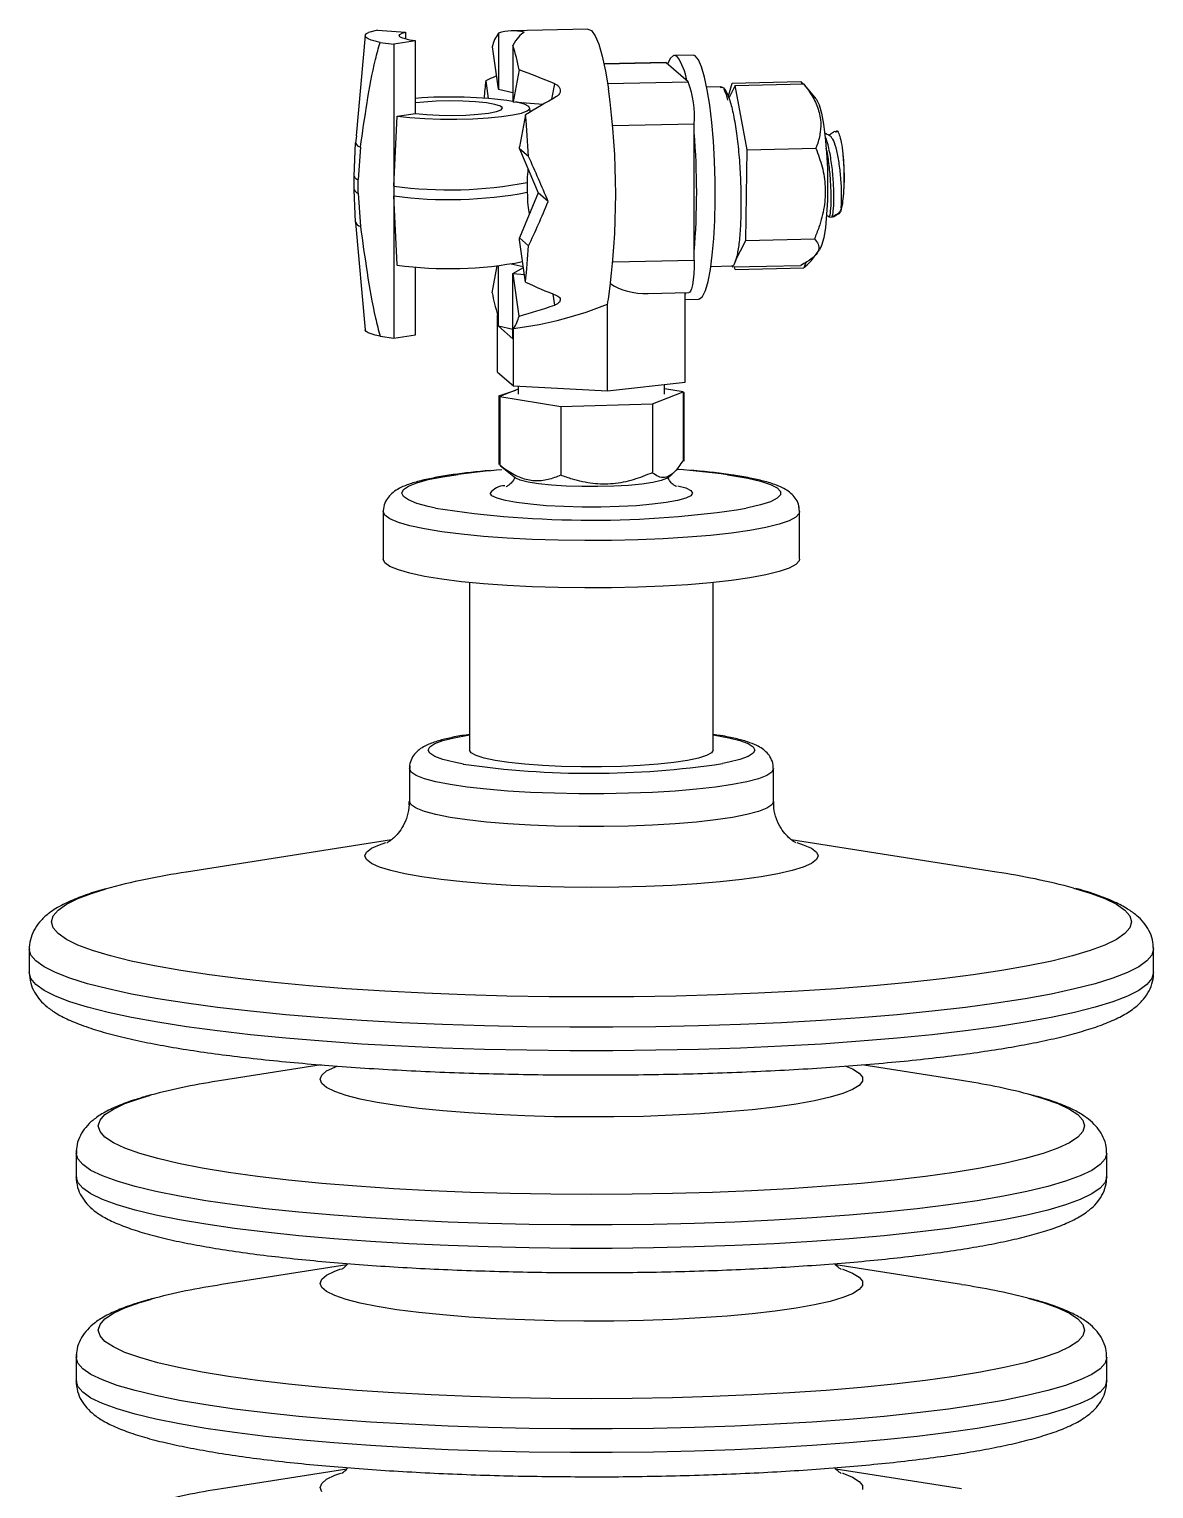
# Model space of a CAD drawing. Header units: millimetres. Extents: x 107291 to 113922, y -130611 to -125922.
# Drawn here: x 109541.9 to 109661.6, y -126802.4 to -126647 of the extents above; entities that cross this region are included whole.
import ezdxf

# ---------------------------------------------------------------- set-up
doc = ezdxf.new("R2010")
doc.units = ezdxf.units.MM
doc.header["$LTSCALE"] = 13
doc.layers.add('几何体', color=7, linetype='Continuous')

msp = doc.modelspace()

# ---------------------------------------------------------------- linework, layer by layer
at = {"layer": '几何体'}
for p, q in [((109577.63, -126647.71), (109576.68, -126658.38)), ((109578.94, -126647.13), (109577.98, -126647.38)), ((109578.94, -126647.13), (109581.93, -126647.36)), ((109579.21, -126648.44), (109580.68, -126648.63)), ((109583, -126648.28), (109580.68, -126648.63)), ((109581.93, -126647.36), (109581.93, -126648.09)), ((109583, -126656.01), (109583, -126648.28)), ((109591.82, -126647.46), (109591.82, -126653.42)), ((109601.35, -126647.04), (109593.27, -126647.22)), ((109580.68, -126648.63), (109580.68, -126663.76)), ((109591.15, -126648.9), (109591.78, -126653.39)), ((109593.35, -126648.78), (109593.35, -126654.74)), ((109612.53, -126649.79), (109610.55, -126649.83)), ((109612.77, -126649.87), (109612.53, -126649.79)), ((109594.02, -126651.37), (109593.38, -126654.77)), ((109609.59, -126650.58), (109603.06, -126650.73)), ((109609.68, -126650.62), (109603.07, -126650.77)), ((109609.59, -126650.58), (109609.68, -126650.62)), ((109612.01, -126652.63), (109609.68, -126650.62)), ((109590.47, -126652.52), (109590.74, -126654.42)), ((109597.5, -126654.49), (109597.81, -126652.84)), ((109603.43, -126652.82), (109612.01, -126652.63)), ((109615.47, -126653.18), (109614, -126653.22)), ((109615.54, -126653.18), (109615.47, -126653.18)), ((109616.29, -126654.28), (109616.71, -126652.77)), ((109617.02, -126653.04), (109616.33, -126654.38)), ((109616.71, -126652.77), (109624.01, -126652.61)), ((109617.02, -126653.04), (109624.32, -126652.87)), ((109618.31, -126659.87), (109617.02, -126653.04)), ((109624.01, -126652.61), (109624.15, -126652.88)), ((109624.27, -126652.87), (109624.01, -126652.61)), ((109624.42, -126653), (109624.32, -126652.87)), ((109625.63, -126654.44), (109624.43, -126653)), ((109591.82, -126653.42), (109591.78, -126653.39)), ((109591.82, -126653.42), (109593.35, -126653.76)), ((109593.38, -126654.77), (109593.35, -126654.74)), ((109593.38, -126654.77), (109596.56, -126655.03)), ((109580.68, -126663.76), (109581.02, -126656.3)), ((109581.02, -126656.3), (109583, -126656.01)), ((109594.69, -126656.15), (109594.06, -126659.55)), ((109595.18, -126655.85), (109595.16, -126655.44)), ((109612.65, -126657.14), (109603.95, -126657.33)), ((109612.65, -126671.62), (109612.65, -126657.14)), ((109627.84, -126657.88), (109627.68, -126657.98)), ((109576.46, -126662.68), (109576.61, -126659.15)), ((109576.69, -126658.38), (109576.61, -126659.15)), ((109627.92, -126657.91), (109627.69, -126658.02)), ((109627.92, -126657.91), (109627.78, -126657.95)), ((109577.12, -126659.59), (109576.89, -126663.05)), ((109594.06, -126659.76), (109594.06, -126659.55)), ((109594.06, -126659.76), (109596.03, -126664.46)), ((109595.02, -126660.58), (109594.06, -126659.76)), ((109618.16, -126669.52), (109618.31, -126659.87)), ((109618.31, -126659.87), (109625.61, -126659.7)), ((109576.46, -126664.14), (109576.46, -126662.68)), ((109576.89, -126664.51), (109576.89, -126663.05)), ((109580.68, -126663.76), (109580.68, -126664.79)), ((109576.61, -126667.59), (109576.46, -126664.14)), ((109576.89, -126664.51), (109577.12, -126668.03)), ((109581.02, -126672.14), (109580.68, -126664.79)), ((109580.68, -126664.79), (109580.68, -126679.92)), ((109596.03, -126664.46), (109594.06, -126669.26)), ((109597.11, -126665.39), (109596.03, -126664.46)), ((109626.72, -126666.82), (109627.02, -126666.99)), ((109626.72, -126666.82), (109627.05, -126667)), ((109626.99, -126667.04), (109627.28, -126667.03)), ((109627.28, -126667.03), (109627.37, -126667.03)), ((109627.37, -126666.95), (109627.3, -126666.97)), ((109576.61, -126667.6), (109577.63, -126679.03)), ((109595.02, -126670.09), (109594.06, -126669.26)), ((109594.06, -126669.47), (109594.06, -126669.26)), ((109594.69, -126673.96), (109594.06, -126669.47)), ((109617.02, -126671.74), (109618.16, -126669.52)), ((109618.16, -126669.52), (109625.46, -126669.36)), ((109604.02, -126671.82), (109612.65, -126671.62)), ((109624.55, -126671.87), (109624.32, -126672.45)), ((109625.43, -126671.28), (109625.65, -126670.99)), ((109625.65, -126670.99), (109625.99, -126670.54)), ((109583, -126679.57), (109583, -126672.34)), ((109591.15, -126675.11), (109591.68, -126672.24)), ((109591.82, -126678.67), (109591.82, -126672.22)), ((109594.46, -126672.33), (109593.18, -126672.04)), ((109593.35, -126673.06), (109594.47, -126672.4)), ((109593.35, -126679.99), (109593.35, -126673.06)), ((109593.35, -126673.06), (109593.38, -126673.09)), ((109594.02, -126677.58), (109593.38, -126673.09)), ((109594.58, -126673.19), (109593.38, -126673.09)), ((109614.43, -126672.29), (109616.65, -126672.24)), ((109616.65, -126672.24), (109616.69, -126672.23)), ((109616.71, -126672.35), (109624.01, -126672.18)), ((109617.02, -126672.61), (109616.95, -126672.34)), ((109617.02, -126672.61), (109624.32, -126672.45)), ((109597.81, -126676.42), (109597.65, -126675.24)), ((109603.42, -126685.54), (109603.42, -126676.3)), ((109607.76, -126675.17), (109612.1, -126675.07)), ((109611.7, -126675.3), (109611.8, -126675.08)), ((109611.7, -126684.6), (109611.7, -126675.08)), ((109611.7, -126675.81), (109613.11, -126675.78)), ((109591.73, -126683.55), (109591.73, -126677.44)), ((109580.68, -126679.92), (109583, -126679.57)), ((109591.82, -126678.67), (109593.35, -126679.99)), ((109593.35, -126679.01), (109591.82, -126678.67)), ((109593.43, -126685.01), (109593.43, -126678.91)), ((109579.21, -126679.73), (109580.68, -126679.92)), ((109591.73, -126683.55), (109593.43, -126685.01)), ((109591.87, -126686.07), (109593.67, -126685.46)), ((109593.93, -126685.36), (109591.96, -126686.15)), ((109593.43, -126685.01), (109603.42, -126685.54)), ((109593.93, -126685.04), (109593.93, -126685.89)), ((109603.42, -126685.54), (109611.7, -126684.6)), ((109608.2, -126686.93), (109611.47, -126685.63)), ((109609.49, -126685.89), (109609.49, -126684.85)), ((109611.47, -126685.63), (109609.49, -126685.31)), ((109611.47, -126685.63), (109611.47, -126692.95)), ((109611.47, -126685.69), (109611.56, -126685.71)), ((109611.56, -126685.71), (109611.56, -126693.03)), ((109591.87, -126686.07), (109591.87, -126693.39)), ((109591.96, -126686.15), (109598.45, -126687.19)), ((109591.96, -126686.15), (109591.96, -126693.47)), ((109598.45, -126687.19), (109608.2, -126686.93)), ((109598.45, -126687.19), (109598.45, -126694.52)), ((109608.2, -126686.93), (109608.2, -126694.26)), ((109591.96, -126693.47), (109592.04, -126693.53)), ((109592.02, -126693.52), (109593.62, -126694.8)), ((109609.8, -126694.8), (109610.3, -126694.4)), ((109623.88, -126698.4), (109623.79, -126697.84)), ((109579.54, -126698.4), (109579.54, -126703.45)), ((109623.88, -126703.45), (109623.88, -126698.4)), ((109588.75, -126705.95), (109588.75, -126723.78)), ((109614.68, -126723.78), (109614.68, -126705.95)), ((109582.33, -126725.75), (109582.33, -126729.25)), ((109582.37, -126725.46), (109582.37, -126725.76)), ((109621.1, -126729.25), (109621.1, -126725.75)), ((109582.29, -126729.25), (109582.29, -126729.6)), ((109621.14, -126729.64), (109621.1, -126729.25)), ((109580.44, -126733.33), (109558.59, -126736.78)), ((109644.84, -126736.78), (109622.98, -126733.33)), ((109550.02, -126738.57), (109548.89, -126738.89)), ((109654.31, -126738.84), (109653.73, -126738.66)), ((109541.86, -126744.81), (109541.88, -126745)), ((109661.57, -126744.97), (109661.5, -126744.47)), ((109541.86, -126744.97), (109541.86, -126747.47)), ((109661.57, -126747.47), (109661.57, -126744.97)), ((109572.94, -126757.3), (109562.33, -126758.97)), ((109641.1, -126758.97), (109630.49, -126757.3)), ((109546.88, -126766.4), (109546.89, -126766.72)), ((109546.85, -126766.7), (109546.85, -126769.21)), ((109656.58, -126769.21), (109656.58, -126766.7)), ((109546.89, -126769.22), (109546.9, -126769.54)), ((109656.54, -126769.51), (109656.58, -126769.21)), ((109575.67, -126778.6), (109562.33, -126780.7)), ((109641.1, -126780.7), (109627.75, -126778.6)), ((109546.85, -126788.43), (109546.85, -126790.94)), ((109546.88, -126788.13), (109546.89, -126788.45)), ((109656.58, -126790.94), (109656.58, -126788.43)), ((109546.89, -126790.95), (109546.9, -126791.27)), ((109656.54, -126791.24), (109656.58, -126790.94)), ((109575.67, -126800.33), (109562.33, -126802.44)), ((109641.1, -126802.44), (109627.75, -126800.33))]:
    msp.add_line(p, q, dxfattribs=at)
at = {"layer": '几何体', "flags": 128}
for points in [[(109579.21, -126648.44), (109578.7, -126648.32), (109578.28, -126648.19), (109577.96, -126648.06), (109577.75, -126647.92), (109577.64, -126647.79), (109577.65, -126647.65), (109577.76, -126647.51), (109577.98, -126647.38)], [(109583, -126648.28), (109582.39, -126648.19), (109581.9, -126648.08), (109581.54, -126647.97), (109581.33, -126647.84), (109581.26, -126647.72), (109581.33, -126647.59), (109581.56, -126647.47), (109581.93, -126647.36)], [(109601.35, -126647.04), (109601.71, -126647.19), (109602.11, -126647.73), (109602.5, -126648.64), (109602.87, -126649.91), (109603.21, -126651.51), (109603.52, -126653.38)], [(109610.8, -126649.92), (109610.46, -126649.85), (109610.13, -126650.13), (109609.82, -126650.74)], [(109613.11, -126675.78), (109613.21, -126675.76), (109613.54, -126675.48), (109613.85, -126674.85), (109614.13, -126673.89), (109614.38, -126672.62), (109614.58, -126671.09), (109614.74, -126669.33), (109614.84, -126667.39), (109614.89, -126665.33), (109614.88, -126663.2), (109614.82, -126661.06), (109614.7, -126658.96), (109614.53, -126656.97), (109614.31, -126655.13), (109614.05, -126653.51), (109613.76, -126652.14), (109613.45, -126651.05), (109613.11, -126650.29), (109612.77, -126649.87)], [(109581.02, -126656.3), (109582.4, -126656.45), (109583.97, -126656.55), (109585.66, -126656.61), (109587.39, -126656.61), (109589.1, -126656.57), (109590.71, -126656.48), (109592.14, -126656.34), (109593.35, -126656.17), (109594.28, -126655.97), (109594.89, -126655.74), (109595.15, -126655.5), (109595.05, -126655.26), (109594.6, -126655.03), (109593.81, -126654.81), (109593.66, -126654.78)], [(109583, -126656.01), (109584.17, -126656.12), (109585.51, -126656.19), (109586.93, -126656.21), (109588.35, -126656.18), (109589.65, -126656.1), (109590.76, -126655.97), (109591.6, -126655.81), (109592.11, -126655.62), (109592.25, -126655.42), (109592.02, -126655.23), (109591.44, -126655.05), (109590.53, -126654.89), (109589.37, -126654.77), (109588.03, -126654.7), (109586.61, -126654.68), (109585.19, -126654.71), (109583.88, -126654.79), (109583, -126654.89)], [(109625.63, -126654.44), (109625.68, -126654.51), (109625.95, -126655.08), (109626.2, -126655.98), (109626.42, -126657.16), (109626.61, -126658.57), (109626.75, -126660.16), (109626.83, -126661.85), (109626.86, -126663.56), (109626.84, -126665.23), (109626.75, -126666.78), (109626.62, -126668.14), (109626.44, -126669.26), (109626.22, -126670.08), (109625.99, -126670.54)], [(109627.82, -126657.87), (109627.84, -126657.87), (109627.92, -126657.91)], [(109612.65, -126671.62), (109612.64, -126672.39), (109612.6, -126673.1), (109612.54, -126673.73), (109612.46, -126674.26), (109612.37, -126674.67), (109612.26, -126674.94), (109612.14, -126675.07), (109612.1, -126675.07)], [(109579.21, -126679.73), (109578.7, -126679.61), (109578.28, -126679.48), (109577.96, -126679.35), (109577.75, -126679.22), (109577.64, -126679.08), (109577.63, -126679.03)], [(109581.54, -126696.42), (109581.72, -126696.05), (109582.25, -126695.68), (109583.14, -126695.33), (109584.35, -126694.99), (109585.88, -126694.68), (109587.53, -126694.43)], [(109609.8, -126694.8), (109609.71, -126694.86), (109609.14, -126695.09), (109608.26, -126695.29), (109607.08, -126695.47), (109605.67, -126695.6), (109604.09, -126695.7), (109602.4, -126695.74), (109600.69, -126695.74), (109599.01, -126695.68), (109597.46, -126695.58), (109596.09, -126695.44), (109594.97, -126695.26), (109594.14, -126695.05), (109593.65, -126694.82), (109593.62, -126694.8)], [(109616.21, -126694.47), (109616.68, -126694.54), (109618.35, -126694.83), (109619.72, -126695.16), (109620.77, -126695.5), (109621.48, -126695.86), (109621.84, -126696.24), (109621.84, -126696.61), (109621.48, -126696.98), (109620.77, -126697.34), (109619.72, -126697.69), (109618.35, -126698.01), (109618.19, -126698.04)], [(109585.13, -126698.02), (109584.35, -126697.85), (109583.14, -126697.52), (109582.25, -126697.16), (109581.72, -126696.8), (109581.54, -126696.42)], [(109610.93, -126695.65), (109611.76, -126695.88), (109612.3, -126696.15), (109612.49, -126696.42), (109612.3, -126696.7), (109611.76, -126696.96), (109610.87, -126697.21), (109609.67, -126697.43), (109608.21, -126697.62), (109606.52, -126697.77), (109604.66, -126697.87), (109602.71, -126697.92), (109600.72, -126697.92), (109598.76, -126697.87), (109596.91, -126697.77), (109595.22, -126697.62), (109593.75, -126697.43), (109592.55, -126697.21), (109591.67, -126696.96), (109591.12, -126696.7), (109590.94, -126696.42)], [(109623.88, -126698.39), (109623.84, -126698.6), (109623.47, -126698.99), (109622.75, -126699.37), (109621.69, -126699.74), (109620.29, -126700.08), (109618.59, -126700.4), (109616.62, -126700.68), (109614.4, -126700.93), (109611.97, -126701.13), (109609.37, -126701.29), (109606.65, -126701.41), (109603.84, -126701.47), (109601, -126701.48), (109598.17, -126701.44), (109595.41, -126701.36), (109592.74, -126701.22), (109590.22, -126701.04), (109587.89, -126700.81), (109585.79, -126700.55), (109583.95, -126700.24), (109582.4, -126699.91), (109581.16, -126699.56), (109580.27, -126699.18), (109579.72, -126698.79), (109579.54, -126698.4), (109579.54, -126698.4)], [(109623.88, -126703.45), (109623.84, -126703.64), (109623.47, -126704.04), (109622.75, -126704.42), (109621.69, -126704.79), (109620.29, -126705.13), (109618.59, -126705.45), (109616.62, -126705.73), (109614.4, -126705.98), (109611.97, -126706.18), (109609.37, -126706.34), (109606.65, -126706.45), (109603.84, -126706.52), (109601, -126706.53), (109598.17, -126706.49), (109595.41, -126706.4), (109592.74, -126706.27), (109590.22, -126706.08), (109587.89, -126705.86), (109585.79, -126705.59), (109583.95, -126705.29), (109582.4, -126704.96), (109581.16, -126704.6), (109580.27, -126704.23), (109579.72, -126703.84), (109579.54, -126703.45)], [(109584.33, -126723.78), (109584.5, -126723.43), (109585.03, -126723.09), (109585.9, -126722.77), (109587.09, -126722.47), (109588.57, -126722.19), (109588.75, -126722.16)], [(109614.68, -126722.16), (109614.85, -126722.19), (109616.34, -126722.47), (109617.53, -126722.77), (109618.4, -126723.09), (109618.92, -126723.43), (109619.1, -126723.78), (109618.92, -126724.12), (109618.4, -126724.46), (109617.53, -126724.78), (109616.34, -126725.08), (109615.68, -126725.22)], [(109588.08, -126725.28), (109587.09, -126725.08), (109585.9, -126724.78), (109585.03, -126724.46), (109584.5, -126724.12), (109584.33, -126723.78)], [(109614.68, -126723.78), (109614.5, -126724.07), (109613.98, -126724.36), (109613.12, -126724.64), (109611.95, -126724.89), (109610.5, -126725.1), (109608.81, -126725.29), (109606.92, -126725.43), (109604.9, -126725.53), (109602.78, -126725.58), (109600.64, -126725.58), (109598.53, -126725.53), (109596.5, -126725.43), (109594.62, -126725.29), (109592.93, -126725.1), (109591.48, -126724.89), (109590.31, -126724.64), (109589.45, -126724.36), (109588.92, -126724.07), (109588.75, -126723.78)], [(109621.1, -126725.75), (109620.91, -126726.12), (109620.38, -126726.48), (109619.49, -126726.83), (109618.27, -126727.15), (109616.75, -126727.45), (109614.94, -126727.72), (109612.89, -126727.96), (109610.63, -126728.15), (109608.2, -126728.29), (109605.66, -126728.39), (109603.04, -126728.44), (109600.39, -126728.44), (109597.77, -126728.39), (109595.22, -126728.29), (109592.8, -126728.15), (109590.54, -126727.96), (109588.48, -126727.72), (109586.68, -126727.45), (109585.15, -126727.15), (109583.94, -126726.83), (109583.05, -126726.48), (109582.51, -126726.12), (109582.33, -126725.75)], [(109621.1, -126729.25), (109620.91, -126729.62), (109620.38, -126729.98), (109619.49, -126730.32), (109618.27, -126730.65), (109616.75, -126730.95), (109614.94, -126731.22), (109612.89, -126731.45), (109610.63, -126731.64), (109608.2, -126731.79), (109605.66, -126731.89), (109603.04, -126731.94), (109600.39, -126731.94), (109597.77, -126731.89), (109595.22, -126731.79), (109592.8, -126731.64), (109590.54, -126731.45), (109588.48, -126731.22), (109586.68, -126730.95), (109585.15, -126730.65), (109583.94, -126730.32), (109583.05, -126729.98), (109582.51, -126729.62), (109582.33, -126729.25)], [(109623.59, -126733.63), (109624.27, -126733.86), (109625.14, -126734.24), (109625.66, -126734.64), (109625.84, -126735.05), (109625.66, -126735.45), (109625.14, -126735.85), (109624.27, -126736.24), (109623.07, -126736.61), (109621.57, -126736.95), (109619.77, -126737.27), (109617.71, -126737.56), (109615.42, -126737.81), (109612.92, -126738.02), (109610.27, -126738.19), (109607.49, -126738.31), (109604.62, -126738.38), (109601.71, -126738.4), (109598.81, -126738.38), (109595.94, -126738.31), (109593.16, -126738.19), (109590.5, -126738.02), (109588.01, -126737.81), (109585.72, -126737.56), (109583.66, -126737.27), (109581.86, -126736.95), (109580.35, -126736.61), (109579.16, -126736.24), (109578.29, -126735.85), (109577.77, -126735.45), (109577.59, -126735.05), (109577.59, -126735.05)], [(109577.59, -126735.05), (109577.77, -126734.64), (109578.29, -126734.24), (109579.16, -126733.86), (109579.83, -126733.64)], [(109653.05, -126738.47), (109654.82, -126739.01), (109656.38, -126739.6), (109657.61, -126740.2), (109658.49, -126740.82), (109659.02, -126741.44), (109659.2, -126742.07), (109659.02, -126742.7), (109658.49, -126743.32), (109657.61, -126743.94), (109656.38, -126744.54), (109654.82, -126745.13), (109652.93, -126745.7), (109650.72, -126746.25), (109648.22, -126746.77), (109645.42, -126747.26), (109642.36, -126747.73), (109639.04, -126748.15), (109635.5, -126748.54), (109631.75, -126748.89), (109627.81, -126749.2), (109623.71, -126749.46), (109619.48, -126749.68), (109615.13, -126749.85), (109610.71, -126749.97), (109606.22, -126750.04), (109601.71, -126750.07), (109597.2, -126750.04), (109592.72, -126749.97), (109588.29, -126749.85), (109583.95, -126749.68), (109579.72, -126749.46), (109575.62, -126749.2), (109571.68, -126748.89), (109567.93, -126748.54), (109564.38, -126748.15), (109561.07, -126747.73), (109558, -126747.26), (109555.21, -126746.77), (109552.7, -126746.25), (109550.5, -126745.7), (109548.61, -126745.13), (109547.04, -126744.54), (109545.82, -126743.94), (109544.94, -126743.32), (109544.41, -126742.7), (109544.23, -126742.07), (109544.23, -126742.07)], [(109544.23, -126742.07), (109544.41, -126741.44), (109544.94, -126740.82), (109545.82, -126740.2), (109547.04, -126739.6), (109548.61, -126739.01), (109549.94, -126738.59)], [(109661.57, -126744.96), (109661.57, -126744.97), (109661.39, -126745.61), (109660.86, -126746.24), (109659.99, -126746.87), (109658.78, -126747.48), (109657.23, -126748.08), (109655.35, -126748.66), (109653.16, -126749.22), (109650.67, -126749.76), (109647.89, -126750.27), (109644.84, -126750.74), (109641.53, -126751.19), (109638, -126751.59), (109634.25, -126751.96), (109630.31, -126752.29), (109626.2, -126752.57), (109621.94, -126752.81), (109617.57, -126753), (109613.11, -126753.15), (109608.58, -126753.24), (109604.01, -126753.29), (109599.42, -126753.29), (109594.85, -126753.24), (109590.32, -126753.15), (109585.85, -126753), (109581.48, -126752.81), (109577.23, -126752.57), (109573.12, -126752.29), (109569.18, -126751.96), (109565.43, -126751.59), (109561.89, -126751.19), (109558.59, -126750.74), (109555.54, -126750.27), (109552.76, -126749.76), (109550.27, -126749.22), (109548.08, -126748.66), (109546.2, -126748.08), (109544.65, -126747.48), (109543.44, -126746.87), (109542.56, -126746.24), (109542.04, -126745.61), (109541.86, -126744.97)], [(109661.57, -126747.47), (109661.39, -126748.11), (109660.86, -126748.75), (109659.99, -126749.37), (109658.78, -126749.99), (109657.23, -126750.59), (109655.35, -126751.17), (109653.16, -126751.73), (109650.67, -126752.27), (109647.89, -126752.77), (109644.84, -126753.25), (109641.53, -126753.69), (109638, -126754.1), (109634.25, -126754.47), (109630.31, -126754.79), (109626.2, -126755.08), (109621.94, -126755.31), (109617.57, -126755.51), (109613.11, -126755.65), (109608.58, -126755.75), (109604.01, -126755.8), (109599.42, -126755.8), (109594.85, -126755.75), (109590.32, -126755.65), (109585.85, -126755.51), (109581.48, -126755.31), (109577.23, -126755.08), (109573.12, -126754.79), (109569.18, -126754.47), (109565.43, -126754.1), (109561.89, -126753.69), (109558.59, -126753.25), (109555.54, -126752.77), (109552.76, -126752.27), (109550.27, -126751.73), (109548.08, -126751.17), (109546.2, -126750.59), (109544.65, -126749.99), (109543.44, -126749.37), (109542.56, -126748.75), (109542.04, -126748.11), (109541.86, -126747.47)], [(109628.8, -126757.43), (109629.51, -126757.74), (109630.21, -126758.17), (109630.56, -126758.61), (109630.56, -126759.05), (109630.21, -126759.49), (109629.51, -126759.93), (109628.48, -126760.35), (109627.12, -126760.75), (109625.45, -126761.12), (109623.5, -126761.47), (109621.28, -126761.79), (109618.82, -126762.07), (109616.16, -126762.31), (109613.32, -126762.51), (109610.34, -126762.67), (109607.25, -126762.78), (109604.1, -126762.84), (109600.92, -126762.85), (109597.75, -126762.82), (109594.62, -126762.73), (109591.58, -126762.6), (109588.67, -126762.42), (109585.91, -126762.2), (109583.35, -126761.94), (109581.01, -126761.64), (109578.92, -126761.3), (109577.1, -126760.94), (109575.59, -126760.55), (109574.39, -126760.14), (109573.52, -126759.71), (109573, -126759.28), (109572.82, -126758.83), (109572.82, -126758.83)], [(109572.82, -126758.83), (109573, -126758.39), (109573.52, -126757.95), (109574.39, -126757.53), (109574.62, -126757.44)], [(109648.19, -126760.4), (109649.79, -126760.87), (109651.36, -126761.43), (109652.6, -126762.01), (109653.49, -126762.6), (109654.03, -126763.2), (109654.21, -126763.8), (109654.03, -126764.4), (109653.49, -126765), (109652.6, -126765.59), (109651.36, -126766.17), (109649.79, -126766.74), (109647.88, -126767.28), (109645.66, -126767.8), (109643.14, -126768.29), (109640.33, -126768.75), (109637.27, -126769.18), (109633.96, -126769.57), (109630.42, -126769.92), (109626.7, -126770.23), (109622.8, -126770.49), (109618.76, -126770.71), (109614.6, -126770.88), (109610.35, -126771.01), (109606.05, -126771.08), (109601.71, -126771.11), (109597.38, -126771.08), (109593.07, -126771.01), (109588.83, -126770.88), (109584.67, -126770.71), (109580.63, -126770.49), (109576.73, -126770.23), (109573, -126769.92), (109569.47, -126769.57), (109566.16, -126769.18), (109563.09, -126768.75), (109560.29, -126768.29), (109557.77, -126767.8), (109555.55, -126767.28), (109553.64, -126766.74), (109552.06, -126766.17), (109550.83, -126765.59), (109549.93, -126765), (109549.4, -126764.4), (109549.22, -126763.8), (109549.22, -126763.8)], [(109549.22, -126763.8), (109549.4, -126763.2), (109549.93, -126762.6), (109550.83, -126762.01), (109552.06, -126761.43), (109553.64, -126760.87), (109554.76, -126760.53)], [(109656.58, -126766.7), (109656.4, -126767.31), (109655.87, -126767.92), (109654.98, -126768.53), (109653.75, -126769.12), (109652.19, -126769.69), (109650.29, -126770.25), (109648.08, -126770.78), (109645.57, -126771.29), (109642.78, -126771.76), (109639.72, -126772.21), (109636.41, -126772.61), (109632.88, -126772.98), (109629.15, -126773.31), (109625.23, -126773.6), (109621.17, -126773.84), (109616.98, -126774.03), (109612.69, -126774.18), (109608.33, -126774.28), (109603.92, -126774.33), (109599.5, -126774.33), (109595.1, -126774.28), (109590.74, -126774.18), (109586.45, -126774.03), (109582.26, -126773.84), (109578.19, -126773.6), (109574.28, -126773.31), (109570.55, -126772.98), (109567.01, -126772.61), (109563.71, -126772.21), (109560.65, -126771.76), (109557.85, -126771.29), (109555.34, -126770.78), (109553.13, -126770.25), (109551.24, -126769.69), (109549.67, -126769.12), (109548.44, -126768.53), (109547.56, -126767.92), (109547.03, -126767.31), (109546.85, -126766.7)], [(109656.58, -126769.21), (109656.4, -126769.82), (109655.87, -126770.43), (109654.98, -126771.03), (109653.75, -126771.63), (109652.19, -126772.2), (109650.29, -126772.76), (109648.08, -126773.29), (109645.57, -126773.79), (109642.78, -126774.27), (109639.72, -126774.71), (109636.41, -126775.12), (109632.88, -126775.49), (109629.15, -126775.82), (109625.23, -126776.11), (109621.17, -126776.35), (109616.98, -126776.54), (109612.69, -126776.69), (109608.33, -126776.79), (109603.92, -126776.84), (109599.5, -126776.84), (109595.1, -126776.79), (109590.74, -126776.69), (109586.45, -126776.54), (109582.26, -126776.35), (109578.19, -126776.11), (109574.28, -126775.82), (109570.55, -126775.49), (109567.01, -126775.12), (109563.71, -126774.71), (109560.65, -126774.27), (109557.85, -126773.79), (109555.34, -126773.29), (109553.13, -126772.76), (109551.24, -126772.2), (109549.67, -126771.63), (109548.44, -126771.03), (109547.56, -126770.43), (109547.03, -126769.82), (109546.85, -126769.21)], [(109572.82, -126780.57), (109573, -126780.12), (109573.52, -126779.69), (109574.39, -126779.26), (109575.03, -126779.02)], [(109628.45, -126779.04), (109628.48, -126779.05), (109629.51, -126779.47), (109630.21, -126779.9), (109630.56, -126780.34), (109630.56, -126780.79), (109630.21, -126781.23), (109629.51, -126781.66), (109628.48, -126782.08), (109627.12, -126782.48), (109625.45, -126782.86), (109623.5, -126783.21), (109621.28, -126783.52), (109618.82, -126783.8), (109616.16, -126784.05), (109613.32, -126784.25), (109610.34, -126784.4), (109607.25, -126784.51), (109604.1, -126784.57), (109600.92, -126784.58), (109597.75, -126784.55), (109594.62, -126784.46), (109591.58, -126784.33), (109588.67, -126784.15), (109585.91, -126783.93), (109583.35, -126783.67), (109581.01, -126783.37), (109578.92, -126783.03), (109577.1, -126782.67), (109575.59, -126782.28), (109574.39, -126781.87), (109573.52, -126781.44), (109573, -126781.01), (109572.82, -126780.57), (109572.82, -126780.57)], [(109648.19, -126782.14), (109649.79, -126782.6), (109651.36, -126783.16), (109652.6, -126783.74), (109653.49, -126784.33), (109654.03, -126784.93), (109654.21, -126785.53), (109654.03, -126786.14), (109653.49, -126786.74), (109652.6, -126787.33), (109651.36, -126787.91), (109649.79, -126788.47), (109647.88, -126789.01), (109645.66, -126789.53), (109643.14, -126790.02), (109640.33, -126790.48), (109637.27, -126790.91), (109633.96, -126791.3), (109630.42, -126791.65), (109626.7, -126791.96), (109622.8, -126792.22), (109618.76, -126792.44), (109614.6, -126792.62), (109610.35, -126792.74), (109606.05, -126792.81), (109601.71, -126792.84), (109597.38, -126792.81), (109593.07, -126792.74), (109588.83, -126792.62), (109584.67, -126792.44), (109580.63, -126792.22), (109576.73, -126791.96), (109573, -126791.65), (109569.47, -126791.3), (109566.16, -126790.91), (109563.09, -126790.48), (109560.29, -126790.02), (109557.77, -126789.53), (109555.55, -126789.01), (109553.64, -126788.47), (109552.06, -126787.91), (109550.83, -126787.33), (109549.93, -126786.74), (109549.4, -126786.14), (109549.22, -126785.53), (109549.22, -126785.53)], [(109549.22, -126785.53), (109549.4, -126784.93), (109549.93, -126784.33), (109550.83, -126783.74), (109552.06, -126783.16), (109553.64, -126782.6), (109554.76, -126782.27)], [(109656.58, -126788.43), (109656.4, -126789.05), (109655.87, -126789.66), (109654.98, -126790.26), (109653.75, -126790.85), (109652.19, -126791.43), (109650.29, -126791.98), (109648.08, -126792.51), (109645.57, -126793.02), (109642.78, -126793.5), (109639.72, -126793.94), (109636.41, -126794.35), (109632.88, -126794.72), (109629.15, -126795.05), (109625.23, -126795.33), (109621.17, -126795.57), (109616.98, -126795.77), (109612.69, -126795.91), (109608.33, -126796.01), (109603.92, -126796.06), (109599.5, -126796.06), (109595.1, -126796.01), (109590.74, -126795.91), (109586.45, -126795.77), (109582.26, -126795.57), (109578.19, -126795.33), (109574.28, -126795.05), (109570.55, -126794.72), (109567.01, -126794.35), (109563.71, -126793.94), (109560.65, -126793.5), (109557.85, -126793.02), (109555.34, -126792.51), (109553.13, -126791.98), (109551.24, -126791.43), (109549.67, -126790.85), (109548.44, -126790.26), (109547.56, -126789.66), (109547.03, -126789.05), (109546.85, -126788.43)], [(109656.58, -126790.94), (109656.4, -126791.55), (109655.87, -126792.16), (109654.98, -126792.77), (109653.75, -126793.36), (109652.19, -126793.93), (109650.29, -126794.49), (109648.08, -126795.02), (109645.57, -126795.53), (109642.78, -126796), (109639.72, -126796.45), (109636.41, -126796.85), (109632.88, -126797.22), (109629.15, -126797.55), (109625.23, -126797.84), (109621.17, -126798.08), (109616.98, -126798.27), (109612.69, -126798.42), (109608.33, -126798.52), (109603.92, -126798.57), (109599.5, -126798.57), (109595.1, -126798.52), (109590.74, -126798.42), (109586.45, -126798.27), (109582.26, -126798.08), (109578.19, -126797.84), (109574.28, -126797.55), (109570.55, -126797.22), (109567.01, -126796.85), (109563.71, -126796.45), (109560.65, -126796), (109557.85, -126795.53), (109555.34, -126795.02), (109553.13, -126794.49), (109551.24, -126793.93), (109549.67, -126793.36), (109548.44, -126792.77), (109547.56, -126792.16), (109547.03, -126791.55), (109546.85, -126790.94)], [(109572.82, -126802.3), (109573, -126801.86), (109573.52, -126801.42), (109574.39, -126800.99), (109575.03, -126800.76)], [(109628.45, -126800.77), (109628.48, -126800.78), (109629.51, -126801.2), (109630.21, -126801.64), (109630.56, -126802.08), (109630.56, -126802.52)], [(109573, -126802.74), (109572.82, -126802.3), (109572.82, -126802.3)]]:
    msp.add_lwpolyline(points, dxfattribs=at)
at = {"layer": '几何体'}
for centre, radius, start, end in [((109594.93, -126649.79), 3.88, 143.2456, 166.7346), ((109575.49, -126654.78), 18.84, 10.4379, 18.5637), ((109606.09, -126653.38), 5.85, 8.5974, 36.3053), ((109641.03, -126658.56), 50.92, 173.1836, 175.2991), ((109602.4, -126656.29), 10.28, 355.2495, 20.8504), ((109586.67, -126703.08), 48.82, 82.1362, 94.3095), ((109523.61, -126664.59), 80.69, 352.0189, 7.9811), ((109507.79, -126664.73), 87.33, 2.7202, 5.6346), ((109577.26, -126658.92), 0.685, 199.8183, 258.6938), ((109538.59, -126664.38), 74.33, 355.1064, 4.8936), ((109577.09, -126662.39), 0.693, 205.0543, 253.4579), ((109586.55, -126619.76), 44.38, 262.4019, 280.83), ((109577.09, -126663.84), 0.693, 205.0543, 253.4579), ((109586.55, -126620.8), 44.38, 262.4019, 280.83), ((109577.26, -126667.36), 0.685, 199.8183, 258.6938), ((109536.69, -126667.16), 58.4, 353.3173, 357.1303), ((109586.6, -126631.69), 40.84, 262.1422, 280.9834), ((109611.12, -126671.36), 20.32, 190.6318, 197.4126), ((109582.81, -126671.93), 21.07, 348.0283, 349.4325), ((109589.71, -126676.48), 4.44, 326.9248, 345.7336), ((109597.63, -126769.83), 76.07, 94.0972, 97.6305), ((109605.77, -126769.74), 75.99, 82.102, 86.1803), ((109592.49, -126697.58), 1.93, 89.982, 143.198), ((109601.73, -126591.56), 107.75, 261.138, 278.7872), ((109601.67, -126631.75), 94.51, 261.7312, 278.5198), ((109569.72, -126811.41), 75.46, 98.486, 105.1971), ((109633.93, -126810.58), 74.6, 75.1485, 81.5903), ((109572.28, -126826.24), 68, 98.4093, 104.9228), ((109630.79, -126828.23), 70.02, 75.6093, 81.5346), ((109572.28, -126847.97), 68, 98.4093, 104.9228), ((109630.79, -126849.96), 70.02, 75.6093, 81.5346), ((109572.28, -126869.71), 68, 98.4093, 104.9228)]:
    msp.add_arc(centre, radius, start, end, dxfattribs=at)
for centre, major_axis, ratio, start_param, end_param in [((109594.56, -126663.19), (-1.72, 15.95), 0.56249, 6.093985, 6.398678), ((109594.56, -126663.19), (0.63, 16.02), 0.248507, 0.156774, 0.461467), ((109597.52, -126663.13), (27.9, -12.88), 0.310611, 1.70282, 1.837817), ((109597.52, -126663.13), (27.77, 11.55), 0.417061, 1.610924, 1.651681), ((109597.52, -126663.13), (24.27, 15.23), 0.258905, 1.389932, 1.52493), ((109594.56, -126663.19), (-6.93, 15.84), 0.085616, 4.535816, 4.840508), ((109594.56, -126663.19), (6.41, 16.1), 0.18411, 4.344224, 4.648916), ((109597.52, -126663.13), (24.08, -12.2), 0.406886, 4.800485, 4.935482), ((109608.64, -126671.15), (6.16, 1.16), 0.625327, 3.693193, 4.453436), ((109583.45, -126663.44), (29.89, -2.2), 0.527683, 5.091448, 5.482065), ((109597.52, -126663.13), (27.77, 11.55), 0.417061, 4.41604, 4.551038)]:
    msp.add_ellipse(centre, major_axis=major_axis, ratio=ratio, start_param=start_param, end_param=end_param, dxfattribs=at)
for points, knots in [([(109577.12, -126659.59), (109577.35, -126658.02), (109577.81, -126654.88), (109578.47, -126651.13), (109579.05, -126649.04), (109579.21, -126648.44)], [0, 0, 0, 0, 0.415167, 0.831259, 1, 1, 1, 1]), ([(109597.81, -126652.84), (109597.91, -126652.89), (109598.1, -126652.99), (109598.31, -126653.22), (109598.41, -126653.48), (109598.39, -126653.75), (109598.27, -126654.02), (109598.1, -126654.14), (109598.01, -126654.21)], [0, 0, 0, 0, 0.163826, 0.327654, 0.491393, 0.654851, 0.818278, 1, 1, 1, 1]), ([(109615.47, -126653.23), (109615.5, -126653.22), (109615.68, -126653.12), (109616.01, -126653.55), (109616.45, -126654.54), (109616.85, -126656.11), (109617.18, -126658.11), (109617.43, -126660.4), (109617.59, -126662.85), (109617.65, -126665.29), (109617.61, -126667.57), (109617.48, -126669.51), (109617.26, -126671.03), (109616.99, -126671.94), (109616.77, -126672.33), (109616.66, -126672.23), (109616.65, -126672.22)], [0, 0, 0, 0, 0.016315, 0.0975351, 0.1787551, 0.2613303, 0.3425504, 0.4237704, 0.5063456, 0.5875656, 0.6687857, 0.7513608, 0.8325809, 0.913801, 0.9963761, 1, 1, 1, 1]), ([(109624.32, -126652.87), (109624.54, -126653.17), (109625.1, -126653.91), (109625.78, -126655.17), (109626.16, -126656.61), (109626.12, -126658.01), (109625.87, -126659.02), (109625.66, -126659.58), (109625.61, -126659.7)], [0, 0, 0, 0, 0.136827, 0.342729, 0.555197, 0.747424, 0.944661, 1, 1, 1, 1]), ([(109616.22, -126654.61), (109616.2, -126654.5), (109616.08, -126653.92), (109615.95, -126653.67), (109615.84, -126653.46)], [0, 0, 0, 0, 0.188212, 1, 1, 1, 1]), ([(109627, -126658.32), (109626.88, -126658.26), (109626.72, -126658.18), (109626.56, -126658.1), (109626.52, -126658.08)], [0, 0, 0, 0, 0.729124, 1, 1, 1, 1]), ([(109627.13, -126658.41), (109626.98, -126658.33), (109626.78, -126658.23), (109626.58, -126658.13), (109626.52, -126658.1)], [0, 0, 0, 0, 0.7342569, 1, 1, 1, 1]), ([(109627.28, -126666.95), (109627.31, -126666.96), (109627.4, -126666.96), (109627.5, -126666.19), (109627.54, -126664.85), (109627.48, -126663.12), (109627.3, -126661.28), (109627.01, -126659.68), (109626.75, -126658.67), (109626.59, -126658.46), (109626.56, -126658.43)], [0, 0, 0, 0, 0.094173, 0.240203, 0.387502, 0.533807, 0.680111, 0.827411, 0.973441, 1, 1, 1, 1]), ([(109627.63, -126657.92), (109627.5, -126658), (109627.29, -126658.14), (109627.07, -126658.28), (109626.98, -126658.33)], [0, 0, 0, 0, 0.5967261, 1, 1, 1, 1]), ([(109628.3, -126666.09), (109628.31, -126665.97), (109628.35, -126665.58), (109628.36, -126664.57), (109628.29, -126663.03), (109628.12, -126661.39), (109627.85, -126659.93), (109627.51, -126658.81), (109627.26, -126658.54), (109627.13, -126658.41)], [0, 0, 0, 0, 0.068847, 0.224881, 0.379857, 0.534834, 0.690867, 0.845552, 1, 1, 1, 1]), ([(109627.92, -126657.91), (109628, -126658.05), (109628.16, -126658.33), (109628.37, -126659.33), (109628.53, -126660.63), (109628.61, -126662.11), (109628.61, -126663.59), (109628.53, -126664.88), (109628.41, -126665.69), (109628.32, -126666), (109628.3, -126666.09)], [0, 0, 0, 0, 0.138629, 0.277262, 0.415489, 0.550448, 0.684398, 0.815699, 0.945367, 1, 1, 1, 1]), ([(109625.61, -126659.7), (109625.85, -126660.36), (109626.34, -126661.69), (109626.67, -126663.8), (109626.55, -126665.99), (109626.07, -126667.84), (109625.62, -126668.95), (109625.46, -126669.36)], [0, 0, 0, 0, 0.213245, 0.431498, 0.645486, 0.868042, 1, 1, 1, 1]), ([(109627.04, -126666.92), (109627.06, -126666.92), (109627.13, -126666.91), (109627.22, -126666.18), (109627.25, -126664.86), (109627.19, -126663.11), (109627.01, -126661.33), (109626.83, -126660.11), (109626.71, -126659.71), (109626.71, -126659.71)], [0, 0, 0, 0, 0.057846, 0.245114, 0.434009, 0.621628, 0.809248, 0.998143, 1, 1, 1, 1]), ([(109628.1, -126666.6), (109628.13, -126666.59), (109628.23, -126666.59), (109628.39, -126666.08), (109628.54, -126665.15), (109628.63, -126663.85), (109628.64, -126662.38), (109628.59, -126661.1), (109628.52, -126660.4), (109628.5, -126660.16)], [0, 0, 0, 0, 0.061856, 0.227015, 0.393279, 0.562555, 0.733405, 0.906797, 1, 1, 1, 1]), ([(109594.96, -126661.9), (109594.92, -126662.28), (109594.87, -126662.76), (109594.88, -126663.25), (109594.89, -126663.35)], [0, 0, 0, 0, 0.7850702, 1, 1, 1, 1]), ([(109594.89, -126664.39), (109594.89, -126664.88), (109594.91, -126665.77), (109595.05, -126666.41), (109595.11, -126666.7)], [0, 0, 0, 0, 0.547899, 1, 1, 1, 1]), ([(109627.3, -126667.03), (109627.44, -126666.95), (109627.74, -126666.78), (109628.03, -126666.61), (109628.18, -126666.53)], [0, 0, 0, 0, 0.500005, 1, 1, 1, 1]), ([(109627.49, -126667), (109627.64, -126666.91), (109627.85, -126666.79), (109628.06, -126666.67), (109628.12, -126666.64)], [0, 0, 0, 0, 0.6978329, 1, 1, 1, 1]), ([(109628.3, -126666.09), (109628.23, -126666.3), (109628.16, -126666.58), (109628.06, -126666.56), (109628.04, -126666.56)], [0, 0, 0, 0, 0.7931165, 1, 1, 1, 1]), ([(109577.12, -126668.03), (109577.35, -126669.66), (109577.81, -126672.92), (109578.47, -126676.85), (109579.05, -126679.08), (109579.21, -126679.73)], [0, 0, 0, 0, 0.415167, 0.831259, 1, 1, 1, 1]), ([(109625.46, -126669.36), (109625.61, -126669.55), (109625.92, -126669.93), (109625.96, -126670.54), (109625.55, -126671.18), (109624.83, -126671.73), (109624.23, -126672.06), (109624.01, -126672.18)], [0, 0, 0, 0, 0.213245, 0.431498, 0.645486, 0.868042, 1, 1, 1, 1]), ([(109624.32, -126672.45), (109624.41, -126672.36), (109624.82, -126671.99), (109625.24, -126671.61), (109625.42, -126671.29), (109625.42, -126671.28)], [0, 0, 0, 0, 0.21813, 0.977508, 1, 1, 1, 1]), ([(109598.01, -126675.38), (109598.09, -126675.42), (109598.25, -126675.51), (109598.39, -126675.69), (109598.41, -126675.9), (109598.32, -126676.1), (109598.12, -126676.28), (109597.92, -126676.37), (109597.81, -126676.42)], [0, 0, 0, 0, 0.163826, 0.327654, 0.491393, 0.654851, 0.818278, 1, 1, 1, 1]), ([(109598.45, -126694.52), (109598, -126694.7), (109597.1, -126695.06), (109595.67, -126695.2), (109594.21, -126694.88), (109592.97, -126694.22), (109592.23, -126693.67), (109591.96, -126693.47)], [0, 0, 0, 0, 0.213245, 0.431498, 0.645486, 0.868042, 1, 1, 1, 1]), ([(109611.47, -126692.95), (109611.32, -126693.17), (109610.97, -126693.73), (109610.36, -126694.42), (109609.67, -126694.8), (109609, -126694.77), (109608.52, -126694.51), (109608.26, -126694.3), (109608.2, -126694.26)], [0, 0, 0, 0, 0.136827, 0.342729, 0.555197, 0.747424, 0.944661, 1, 1, 1, 1]), ([(109587.04, -126694.46), (109587.03, -126694.46), (109586.37, -126694.54), (109585.24, -126694.74), (109583.68, -126695.06), (109582.34, -126695.44), (109581.37, -126695.84), (109580.63, -126696.3), (109580.1, -126696.8), (109579.69, -126697.46), (109579.55, -126698.05), (109579.54, -126698.36), (109579.54, -126698.4)], [0, 0, 0, 0, 0.001724, 0.156883, 0.314244, 0.475942, 0.647725, 0.750319, 0.835734, 0.914318, 0.990347, 1, 1, 1, 1]), ([(109590.94, -126694.02), (109590.24, -126694.09), (109588.83, -126694.22), (109587.6, -126694.38), (109586.98, -126694.46)], [0, 0, 0, 0, 0.495371, 1, 1, 1, 1]), ([(109593.58, -126694.76), (109593.53, -126694.86), (109593.39, -126695.15), (109593.06, -126695.47), (109592.77, -126695.69), (109592.64, -126695.75), (109592.66, -126695.74), (109592.66, -126695.74)], [0, 0, 0, 0, 0.125929, 0.39515, 0.648399, 0.915138, 1, 1, 1, 1]), ([(109608.2, -126694.26), (109607.53, -126694.53), (109606.18, -126695.07), (109604.03, -126695.5), (109601.83, -126695.47), (109599.97, -126695.07), (109598.86, -126694.67), (109598.45, -126694.52)], [0, 0, 0, 0, 0.213245, 0.431498, 0.645486, 0.868042, 1, 1, 1, 1]), ([(109610.77, -126695.74), (109610.76, -126695.74), (109610.73, -126695.73), (109610.43, -126695.53), (109610.07, -126695.21), (109609.91, -126694.88), (109609.85, -126694.76)], [0, 0, 0, 0, 0.278631, 0.55767, 0.842189, 1, 1, 1, 1]), ([(109617.01, -126694.55), (109617, -126694.55), (109616.42, -126694.44), (109615.06, -126694.28), (109613.49, -126694.1), (109612.49, -126694.03), (109612.27, -126694.01)], [0, 0, 0, 0, 0.008199, 0.443475, 0.872361, 1, 1, 1, 1]), ([(109623.87, -126698.36), (109623.84, -126698.1), (109623.8, -126697.56), (109623.41, -126696.91), (109622.93, -126696.4), (109622.32, -126695.98), (109621.46, -126695.58), (109620.31, -126695.2), (109618.78, -126694.85), (109617.59, -126694.63), (109616.81, -126694.52), (109616.69, -126694.5)], [0, 0, 0, 0, 0.073113, 0.151192, 0.232657, 0.328995, 0.45855, 0.643861, 0.802696, 0.970048, 1, 1, 1, 1]), ([(109588.75, -126722.13), (109588.47, -126722.17), (109587.6, -126722.29), (109586.39, -126722.54), (109585.07, -126722.89), (109584.13, -126723.26), (109583.41, -126723.69), (109582.89, -126724.17), (109582.48, -126724.81), (109582.34, -126725.4), (109582.33, -126725.71), (109582.33, -126725.75)], [0, 0, 0, 0, 0.082001, 0.254263, 0.431442, 0.620496, 0.729495, 0.820536, 0.905274, 0.98784, 1, 1, 1, 1]), ([(109621.06, -126725.76), (109621.07, -126725.64), (109621.1, -126725.24), (109620.83, -126724.61), (109620.41, -126724.04), (109619.89, -126723.61), (109619.23, -126723.23), (109618.33, -126722.89), (109617.08, -126722.55), (109615.85, -126722.3), (109614.95, -126722.17), (109614.68, -126722.13)], [0, 0, 0, 0, 0.037897, 0.121479, 0.202567, 0.291638, 0.402832, 0.561798, 0.736961, 0.921848, 1, 1, 1, 1]), ([(109582.33, -126729.25), (109582.3, -126729.68), (109582.24, -126730.51), (109581.83, -126731.62), (109581.3, -126732.48), (109580.76, -126733.07), (109580.31, -126733.44), (109580.03, -126733.62), (109579.91, -126733.68), (109579.94, -126733.66), (109579.94, -126733.66)], [0, 0, 0, 0, 0.160283, 0.31184, 0.452533, 0.584596, 0.712467, 0.843774, 0.984747, 1, 1, 1, 1]), ([(109623.47, -126733.65), (109623.47, -126733.66), (109623.5, -126733.67), (109623.33, -126733.58), (109622.96, -126733.33), (109622.44, -126732.85), (109621.87, -126732.12), (109621.39, -126731.13), (109621.11, -126730.13), (109621.13, -126729.48), (109621.14, -126729.25)], [0, 0, 0, 0, 0.055966, 0.200836, 0.336319, 0.470651, 0.610208, 0.758465, 0.912505, 1, 1, 1, 1]), ([(109549.7, -126738.66), (109549.47, -126738.72), (109548.51, -126738.98), (109547.1, -126739.49), (109545.41, -126740.22), (109544.12, -126740.99), (109543.15, -126741.85), (109542.48, -126742.71), (109542.02, -126743.69), (109541.87, -126744.48), (109541.86, -126744.91), (109541.86, -126744.97)], [0, 0, 0, 0, 0.054345, 0.223592, 0.398528, 0.583244, 0.703481, 0.805115, 0.897092, 0.985005, 1, 1, 1, 1]), ([(109661.54, -126744.94), (109661.53, -126744.62), (109661.49, -126743.92), (109661.09, -126742.96), (109660.5, -126742.1), (109659.74, -126741.35), (109658.73, -126740.63), (109657.38, -126739.91), (109655.6, -126739.22), (109654.19, -126738.75), (109653.34, -126738.54), (109653.29, -126738.53)], [0, 0, 0, 0, 0.075137, 0.163232, 0.254551, 0.356789, 0.480121, 0.635925, 0.816283, 0.98872, 1, 1, 1, 1]), ([(109541.86, -126747.47), (109541.89, -126747.86), (109541.96, -126748.62), (109542.41, -126749.61), (109543.02, -126750.45), (109543.81, -126751.19), (109544.86, -126751.91), (109546.27, -126752.62), (109548.08, -126753.32), (109550.2, -126753.96), (109552.54, -126754.54), (109555.08, -126755.07), (109557.85, -126755.56), (109560.83, -126756.01), (109564.01, -126756.42), (109567.39, -126756.8), (109570.95, -126757.14), (109574.67, -126757.45), (109578.53, -126757.71), (109582.51, -126757.93), (109586.6, -126758.11), (109590.77, -126758.24), (109594.99, -126758.33), (109599.25, -126758.38), (109603.52, -126758.38), (109607.79, -126758.34), (109612.02, -126758.26), (109616.19, -126758.13), (109620.29, -126757.96), (109624.28, -126757.74), (109628.16, -126757.49), (109631.89, -126757.19), (109635.47, -126756.86), (109638.87, -126756.49), (109642.07, -126756.08), (109645.06, -126755.64), (109647.83, -126755.16), (109650.37, -126754.65), (109652.67, -126754.1), (109654.74, -126753.51), (109656.58, -126752.86), (109658.15, -126752.15), (109659.38, -126751.39), (109660.3, -126750.58), (109660.97, -126749.71), (109661.4, -126748.73), (109661.6, -126747.93), (109661.55, -126747.51), (109661.54, -126747.45)], [0, 0, 0, 0, 0.013607, 0.026984, 0.040995, 0.05685, 0.076153, 0.100521, 0.127882, 0.153866, 0.178821, 0.203213, 0.227278, 0.251141, 0.274871, 0.29851, 0.322085, 0.345614, 0.369108, 0.392578, 0.416029, 0.439467, 0.462895, 0.486317, 0.509737, 0.533156, 0.556577, 0.580002, 0.603435, 0.626879, 0.650338, 0.673818, 0.697325, 0.720868, 0.744459, 0.768118, 0.79187, 0.815756, 0.839842, 0.864242, 0.889159, 0.914978, 0.938934, 0.95652, 0.971384, 0.984855, 0.997749, 1, 1, 1, 1]), ([(109555.08, -126760.45), (109554.82, -126760.51), (109554.32, -126760.63), (109553.92, -126760.77), (109553.72, -126760.83)], [0, 0, 0, 0, 0.527072, 1, 1, 1, 1]), ([(109656.54, -126766.71), (109656.54, -126766.48), (109656.56, -126765.88), (109656.23, -126764.98), (109655.71, -126764.11), (109655.01, -126763.36), (109654.11, -126762.67), (109652.89, -126761.98), (109651.26, -126761.31), (109649.73, -126760.8), (109648.66, -126760.53), (109648.38, -126760.46)], [0, 0, 0, 0, 0.052149, 0.139038, 0.22701, 0.323279, 0.437278, 0.581603, 0.759596, 0.936469, 1, 1, 1, 1]), ([(109554.54, -126760.59), (109554.03, -126760.74), (109552.84, -126761.07), (109551.26, -126761.67), (109549.82, -126762.36), (109548.71, -126763.1), (109547.89, -126763.89), (109547.3, -126764.76), (109546.92, -126765.72), (109546.87, -126766.39), (109546.85, -126766.7)], [0, 0, 0, 0, 0.1267861, 0.3001408, 0.4813603, 0.6282985, 0.7394686, 0.8362045, 0.925525, 1, 1, 1, 1]), ([(109546.85, -126769.21), (109546.88, -126769.6), (109546.95, -126770.36), (109547.41, -126771.34), (109548.02, -126772.15), (109548.79, -126772.86), (109549.82, -126773.55), (109551.16, -126774.2), (109552.87, -126774.84), (109554.88, -126775.44), (109557.16, -126775.99), (109559.66, -126776.49), (109562.36, -126776.95), (109565.28, -126777.38), (109568.4, -126777.76), (109571.7, -126778.11), (109575.17, -126778.42), (109578.8, -126778.69), (109582.56, -126778.92), (109586.42, -126779.11), (109590.38, -126779.25), (109594.4, -126779.36), (109598.47, -126779.41), (109602.55, -126779.43), (109606.63, -126779.39), (109610.68, -126779.32), (109614.67, -126779.2), (109618.59, -126779.04), (109622.42, -126778.83), (109626.12, -126778.59), (109629.67, -126778.3), (109633.07, -126777.98), (109636.29, -126777.61), (109639.3, -126777.22), (109642.11, -126776.78), (109644.7, -126776.32), (109647.05, -126775.81), (109649.16, -126775.27), (109651.05, -126774.67), (109652.74, -126774), (109654.06, -126773.28), (109655.07, -126772.49), (109655.8, -126771.68), (109656.3, -126770.76), (109656.58, -126769.9), (109656.55, -126769.38), (109656.54, -126769.21)], [0, 0, 0, 0, 0.014424, 0.028107, 0.042451, 0.058719, 0.07864, 0.104111, 0.130019, 0.157346, 0.183522, 0.209059, 0.234233, 0.259187, 0.283996, 0.308708, 0.333353, 0.357949, 0.382509, 0.407044, 0.43156, 0.456064, 0.480559, 0.505049, 0.529539, 0.55403, 0.578526, 0.60303, 0.627548, 0.652083, 0.676644, 0.701238, 0.725877, 0.750577, 0.775364, 0.800274, 0.825367, 0.850742, 0.876581, 0.903226, 0.931334, 0.950698, 0.966537, 0.980666, 0.993996, 1, 1, 1, 1]), ([(109575.78, -126778.49), (109575.66, -126778.61), (109575.41, -126778.88), (109575.16, -126779.05), (109575.12, -126779.07), (109575.1, -126779.08)], [0, 0, 0, 0, 0.281179, 0.627268, 1, 1, 1, 1]), ([(109628.3, -126779.07), (109628.3, -126779.07), (109628.29, -126779.07), (109628.05, -126778.89), (109627.78, -126778.69), (109627.63, -126778.47), (109627.62, -126778.46)], [0, 0, 0, 0, 0.288425, 0.644276, 0.983608, 1, 1, 1, 1]), ([(109555.08, -126782.18), (109554.82, -126782.24), (109554.32, -126782.37), (109553.92, -126782.5), (109553.72, -126782.56)], [0, 0, 0, 0, 0.527072, 1, 1, 1, 1]), ([(109656.54, -126788.44), (109656.54, -126788.21), (109656.56, -126787.62), (109656.23, -126786.71), (109655.71, -126785.84), (109655.01, -126785.09), (109654.11, -126784.4), (109652.89, -126783.72), (109651.26, -126783.05), (109649.73, -126782.53), (109648.66, -126782.26), (109648.38, -126782.19)], [0, 0, 0, 0, 0.052149, 0.139038, 0.22701, 0.323279, 0.437278, 0.581603, 0.759596, 0.936469, 1, 1, 1, 1]), ([(109554.54, -126782.33), (109554.03, -126782.47), (109552.84, -126782.8), (109551.26, -126783.4), (109549.82, -126784.09), (109548.71, -126784.84), (109547.89, -126785.63), (109547.3, -126786.49), (109546.92, -126787.45), (109546.87, -126788.13), (109546.85, -126788.43)], [0, 0, 0, 0, 0.126786, 0.300141, 0.48136, 0.628299, 0.739469, 0.836205, 0.925525, 1, 1, 1, 1]), ([(109546.85, -126790.94), (109546.88, -126791.33), (109546.95, -126792.09), (109547.41, -126793.07), (109548.02, -126793.88), (109548.79, -126794.59), (109549.82, -126795.28), (109551.16, -126795.93), (109552.87, -126796.58), (109554.88, -126797.17), (109557.16, -126797.72), (109559.66, -126798.22), (109562.36, -126798.69), (109565.28, -126799.11), (109568.4, -126799.5), (109571.7, -126799.84), (109575.17, -126800.15), (109578.8, -126800.42), (109582.56, -126800.65), (109586.42, -126800.84), (109590.38, -126800.99), (109594.4, -126801.09), (109598.47, -126801.14), (109602.55, -126801.16), (109606.63, -126801.13), (109610.68, -126801.05), (109614.67, -126800.93), (109618.59, -126800.77), (109622.42, -126800.57), (109626.12, -126800.32), (109629.67, -126800.03), (109633.07, -126799.71), (109636.29, -126799.35), (109639.3, -126798.95), (109642.11, -126798.52), (109644.7, -126798.05), (109647.05, -126797.54), (109649.16, -126797), (109651.05, -126796.4), (109652.74, -126795.73), (109654.06, -126795.01), (109655.07, -126794.22), (109655.8, -126793.42), (109656.3, -126792.5), (109656.58, -126791.63), (109656.55, -126791.11), (109656.54, -126790.95)], [0, 0, 0, 0, 0.014424, 0.028107, 0.042451, 0.058719, 0.07864, 0.104111, 0.130019, 0.157346, 0.183522, 0.209059, 0.234233, 0.259187, 0.283996, 0.308708, 0.333353, 0.357949, 0.382509, 0.407044, 0.43156, 0.456064, 0.480559, 0.505049, 0.529539, 0.55403, 0.578526, 0.60303, 0.627548, 0.652083, 0.676644, 0.701238, 0.725877, 0.750577, 0.775364, 0.800274, 0.825367, 0.850742, 0.876581, 0.903226, 0.931334, 0.950698, 0.966537, 0.980666, 0.993996, 1, 1, 1, 1]), ([(109575.78, -126800.22), (109575.66, -126800.34), (109575.41, -126800.61), (109575.16, -126800.78), (109575.12, -126800.8), (109575.1, -126800.82)], [0, 0, 0, 0, 0.281179, 0.627268, 1, 1, 1, 1]), ([(109628.3, -126800.8), (109628.3, -126800.8), (109628.29, -126800.8), (109628.05, -126800.62), (109627.78, -126800.42), (109627.63, -126800.2), (109627.62, -126800.19)], [0, 0, 0, 0, 0.288425, 0.644276, 0.983608, 1, 1, 1, 1])]:
    msp.add_open_spline(points, degree=3, knots=knots, dxfattribs=at)
msp.add_open_spline([(109594.89, -126663.35), (109594.88, -126663.53), (109594.86, -126663.88), (109594.88, -126664.22), (109594.89, -126664.39)], degree=3, dxfattribs=at)

doc.saveas('drawing.dxf')
